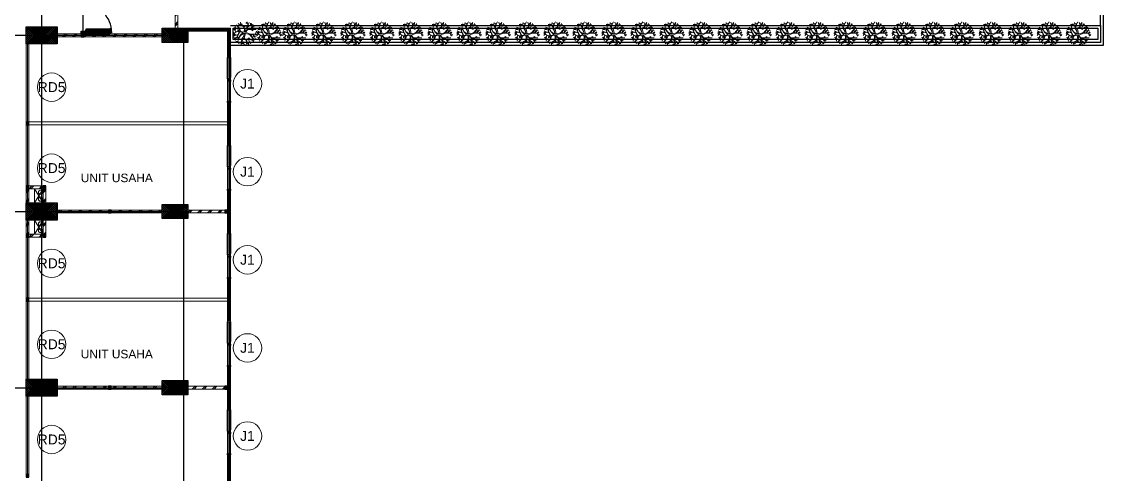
# Model space of a CAD drawing. Header units: millimetres. Extents: x -108 to 357, y -17 to 192.
# Drawn here: x 159.22 to 197.32, y 25.45 to 41.38 of the extents above; entities that cross this region are included whole.
import ezdxf
from ezdxf.enums import TextEntityAlignment as Align

# ---------------------------------------------------------------- set-up
doc = ezdxf.new("R2010")
doc.units = ezdxf.units.MM
for name, color, linetype, lineweight in [('ars', 11, 'Continuous', 0), ('ARSIR', 31, 'Continuous', 5), ('KOL', 1, 'Continuous', 30), ('KOLOM', 4, 'Continuous', 9), ('lan', 7, 'Continuous', 15), ('NOT', 7, 'Continuous', 20), ('POHON', 62, 'Continuous', 5), ('tem', 5, 'Continuous', 20)]:
    doc.layers.add(name, color=color, linetype=linetype, lineweight=lineweight)
doc.layers.add('as', color=1, linetype='Continuous', plot=False)
for name, color, linetype in [('HID', 1, 'Continuous'), ('Kusen', 30, 'Continuous'), ('STL', 6, 'Continuous')]:
    doc.layers.add(name, color=color, linetype=linetype)
doc.styles.add('ATTR', font='romans.shx', dxfattribs={"width": 0.8, "height": 0.56})
doc.styles.add('S', font='simplex', dxfattribs={"width": 0.75})
doc.styles.get("Standard").update_dxf_attribs({"font": 'arial.ttf'})
pattern_1 = [(45, (0.09994, 0.1431), (-0.1767767, 0.1767767), []), (45, (0.16244, 0.1431), (-0.1767767, 0.1767767), [])]
pattern_2 = [(225, (1.1, 1e-06), (-0.014142, 0.014142), []), (135, (1.1, 1e-06), (0.014142, 0.014142), [])]
pattern_3 = [(315, (-2e-13, 1e-06), (0.014142, 0.014142), []), (45, (-2e-13, 1e-06), (-0.014142, 0.014142), [])]

# ---------------------------------------------------------------- blocks, each defined once
blk = doc.blocks.new('NAV')
blk.add_circle((0, -0.4), 0.4)
at = {"style": 'S', "width": 0.75, "flags": 4}
blk.add_attdef('AV', text='', height=0.3, dxfattribs=at).set_placement((0, -0.4), align=Align.MIDDLE)
blk = doc.blocks.new('K 10.10')
at = {"layer": 'ars'}
h = blk.add_hatch(dxfattribs=at)
h.set_pattern_fill('_USER', color=256, scale=0.05, angle=45, double=1, pattern_type=0)
h.set_pattern_definition([(45, (0, 0), (-0.035355339, 0.035355339), []), (135, (0, 0), (-0.035355339, -0.035355339), [])])
h.paths.add_polyline_path([(1560.538, 1380.407), (1560.638, 1380.407), (1560.638, 1380.507), (1560.538, 1380.507)])
at = {"layer": 'KOL'}
blk.add_lwpolyline([(1560.538, 1380.407), (1560.638, 1380.407), (1560.638, 1380.507), (1560.538, 1380.507)], close=True, dxfattribs=at)
blk = doc.blocks.new('k1')
at = {"layer": 'ars'}
h = blk.add_hatch(dxfattribs=at)
h.set_pattern_fill('_USER', color=256, scale=0.05, angle=45, double=1, pattern_type=0)
h.set_pattern_definition([(45, (0, -5), (-0.03535534, 0.03535534), []), (135, (0, -5), (-0.03535534, -0.03535534), [])])
h.paths.add_polyline_path([(-0.3, -0.55), (0.3, -0.55), (0.3, 0.55), (-0.3, 0.55)])
at = {"layer": 'KOL'}
blk.add_lwpolyline([(-0.3, -0.55), (0.3, -0.55), (0.3, 0.55), (-0.3, 0.55)], close=True, dxfattribs=at)
blk = doc.blocks.new('T. J1')
at = {"layer": 'Kusen'}
for p, q in [((-0.019, 0), (-0.769, 0)), ((-0.719, 0.1), (-0.069, 0.1)), ((-0.069, 0.06), (-0.719, 0.06)), ((0.021, 0), (0.771, 0)), ((0.721, 0.1), (0.071, 0.1)), ((0.071, 0.06), (0.721, 0.06))]:
    blk.add_line(p, q, dxfattribs=at)
for points in [[(-0.809, 0), (-0.769, 0), (-0.769, 0.1), (-0.809, 0.1)], [(-0.019, 0), (0.021, 0), (0.021, 0.1), (-0.019, 0.1)], [(0.811, 0), (0.771, 0), (0.771, 0.1), (0.811, 0.1)]]:
    blk.add_lwpolyline(points, close=True, dxfattribs=at)
for points in [[(-0.719, 0.077), (-0.719, 0.06), (-0.769, 0.06), (-0.769, 0.1), (-0.719, 0.1), (-0.719, 0.082), (-0.729, 0.082), (-0.729, 0.077), (-0.719, 0.077)], [(-0.069, 0.077), (-0.069, 0.06), (-0.019, 0.06), (-0.019, 0.1), (-0.069, 0.1), (-0.069, 0.082), (-0.059, 0.082), (-0.059, 0.077), (-0.069, 0.077)], [(0.071, 0.077), (0.071, 0.06), (0.021, 0.06), (0.021, 0.1), (0.071, 0.1), (0.071, 0.082), (0.061, 0.082), (0.061, 0.077), (0.071, 0.077)], [(0.721, 0.077), (0.721, 0.06), (0.771, 0.06), (0.771, 0.1), (0.721, 0.1), (0.721, 0.082), (0.731, 0.082), (0.731, 0.077), (0.721, 0.077)]]:
    blk.add_lwpolyline(points, dxfattribs=at)
at = {"layer": 'Kusen', "color": 141}
for points in [[(-0.729, 0.077), (-0.059, 0.077), (-0.059, 0.082), (-0.729, 0.082)], [(0.731, 0.077), (0.061, 0.077), (0.061, 0.082), (0.731, 0.082)]]:
    blk.add_lwpolyline(points, close=True, dxfattribs=at)
blk = doc.blocks.new('bola-3')
at = {"layer": 'POHON'}
for p, q in [((-0.8, 1.61), (-0.7, 2.14)), ((-0.05, 2.25), (-0.32, 1.8)), ((0.18, 2.23), (0.33, 1.73)), ((0.39, 1.79), (0.73, 2.12)), ((-1.65, -0.31), (-2.28, 0.2)), ((-1.84, 0.34), (-2.27, 0.32)), ((-2.05, 0), (-2.27, -0.31)), ((-2.2, 0.55), (-1.82, 0.37)), ((-1.83, 0.82), (-2.16, 0.74)), ((-1.47, 0.67), (-2.06, 0.94)), ((-1.25, 1.01), (-1.87, 1.29)), ((-1.87, 1.27), (-1.62, 0.76)), ((-1.28, 0.22), (-1.84, 0.34)), ((-1.82, 0.37), (-1.35, 0.29)), ((-1.31, 1.47), (-1.72, 1.49)), ((-0.94, -0.31), (-1.47, 0.67)), ((-1.36, 0.34), (-1.47, 0.57)), ((-1.21, 1.01), (-1.38, 1.8)), ((-1.35, 0.29), (-1.36, 0.34)), ((-1.06, -0.37), (-1.28, 0.22)), ((-0.92, 0.36), (-1.25, 1.01)), ((-0.87, 0.39), (-1.21, 1.01)), ((-1.2, 1.91), (-0.65, 1.5)), ((-0.41, -0.1), (-0.92, 0.36)), ((-0.17, -0.05), (-0.87, 0.39)), ((-0.65, 1.5), (-0.57, 1.01)), ((-0.57, 1.01), (-0.24, 0.53)), ((-0.32, 1.8), (-0.47, 1.24)), ((-0.47, 1.24), (-0.44, 1.1)), ((-0.44, 1.1), (-0.28, 0.89)), ((-0.28, 0.89), (-0.25, 1.1)), ((-0.25, 1.1), (0.3, 1.34)), ((-0.24, 0.53), (-0.17, -0.03)), ((-0.15, 0.92), (0.18, 1.12)), ((0.08, 0.02), (-0.15, 0.92)), ((0.08, -0.21), (1.04, 0.13)), ((0.09, 0), (0.88, 0.2)), ((0.18, 1.12), (0.75, 1.04)), ((0.37, 1.33), (0.26, 1.2)), ((0.27, 1.2), (0.69, 1.12)), ((0.31, 1.34), (0.33, 1.77)), ((0.36, 1.79), (0.37, 1.33)), ((0.69, 1.12), (1.06, 1.93)), ((0.75, 1.04), (1.69, 1.43)), ((0.88, 0.2), (1.81, 1.27)), ((1.04, 0.13), (1.92, 0.07)), ((1.81, 1.26), (1.06, 0.22)), ((1.06, 0.22), (1.46, 0.18)), ((1.46, 0.18), (1.87, 0.64)), ((1.55, 1.59), (1.47, 0.89)), ((1.87, 0.64), (1.55, 0.18)), ((1.55, 0.16), (1.91, 0.13)), ((1.88, 0.64), (1.94, 1.04)), ((1.88, 0.64), (2.13, 0.55)), ((1.91, 0.13), (2.16, 0.41)), ((1.92, 0.07), (2.14, -0.42)), ((-2, -0.77), (-2.19, -0.67)), ((-1.95, -0.67), (-2.05, -0.98)), ((-1.65, -0.31), (-1.95, -0.67)), ((-1.84, -0.56), (-1.71, -0.86)), ((-1.71, -0.86), (-1.83, -1.35)), ((-0.98, -0.47), (-1.65, -0.31)), ((-1.64, -0.31), (-1.06, -0.37)), ((-1.62, -1.62), (-1.1, -0.91)), ((-1.01, -0.97), (-1.62, -1.6)), ((-1.18, -1.72), (-1.25, -1.88)), ((-0.28, -1.21), (-1.18, -1.71)), ((-0.21, -1.3), (-1.18, -1.72)), ((-1.09, -0.91), (-0.98, -0.47)), ((-0.81, -0.45), (-1.01, -0.97)), ((-0.83, -0.31), (-0.94, -0.31)), ((-0.9, -1.62), (-0.85, -2.08)), ((-0.41, -0.12), (-0.83, -0.31)), ((-0.52, -0.28), (-0.81, -0.45)), ((-0.19, -0.24), (-0.52, -0.28)), ((-0.11, -0.75), (-0.28, -1.21)), ((0.03, -0.81), (-0.21, -1.3)), ((-0.19, -0.24), (-0.11, -0.75)), ((-0.02, -0.26), (0.41, -0.75)), ((-0.02, -0.28), (0.03, -0.81)), ((0.08, -0.23), (0.51, -0.74)), ((0.41, -0.75), (0.37, -1.25)), ((0.37, -1.25), (0.56, -1.67)), ((0.56, -1.67), (0.42, -2.18)), ((0.44, -1.25), (0.78, -2.06)), ((0.45, -1.27), (1.03, -1.57)), ((0.52, -0.84), (0.47, -1.18)), ((0.47, -1.18), (1.03, -1.53)), ((0.51, -0.74), (2.08, -0.74)), ((0.52, -0.84), (1.06, -0.82)), ((1.03, -1.53), (1.54, -1.65)), ((1.03, -1.57), (1.06, -1.94)), ((1.06, -0.82), (1.29, -1.28)), ((1.19, -1.09), (1.73, -1.25))]:
    blk.add_line(p, q, dxfattribs=at)
for points in [[(-1.9, 0.32), (-2.05, 0.25), (-2, 0.11), (-1.87, 0.2)], [(-1.73, 1.01), (-1.89, 1.06), (-1.98, 0.96), (-1.84, 0.9)], [(-1.44, 0.68), (-1.44, 0.83), (-1.27, 0.83), (-1.3, 0.7)], [(-1.23, 1.8), (-1.27, 1.66), (-1.14, 1.57), (-1.1, 1.71)], [(-0.43, 1.97), (-0.64, 1.91), (-0.5, 1.81), (-0.31, 1.84)], [(0, 0.02), (-0.07, 0), (-0.08, -0.05), (-0.03, -0.03)], [(0.49, 1.88), (0.64, 1.95), (0.74, 1.86), (0.61, 1.79)], [(0.69, 1.05), (0.62, 0.94), (0.79, 0.81), (0.85, 0.96)], [(1.16, 1.78), (1, 1.73), (1, 1.6), (1.16, 1.62)], [(1.67, 0.41), (1.59, 0.48), (1.62, 0.61), (1.71, 0.59)], [(2.03, 0.16), (2.08, 0.25), (2.25, 0.25), (2.17, 0.15)], [(-1.87, -0.88), (-1.98, -0.98), (-1.94, -1.11), (-1.83, -1.04)], [(-1.24, -0.45), (-1.37, -0.54), (-1.36, -0.72), (-1.22, -0.61)], [(-0.67, -1.53), (-0.75, -1.64), (-0.65, -1.79), (-0.53, -1.66)], [(-0.17, -1.26), (-0.17, -1.37), (-0.1, -1.42), (0.04, -1.42), (0.01, -1.28), (-0.07, -1.26)], [(0.48, -1.92), (0.35, -1.84), (0.16, -1.95), (0.33, -2.03)], [(1.07, -1.75), (1.17, -1.68), (1.29, -1.79), (1.19, -1.86)], [(1.32, -0.71), (1.32, -0.58), (1.48, -0.49), (1.48, -0.64)], [(1.43, -1.18), (1.38, -1.29), (1.48, -1.4), (1.53, -1.29)], [(2.1, -0.23), (2.24, -0.14), (2.35, -0.23), (2.22, -0.31)]]:
    blk.add_lwpolyline(points, close=True, dxfattribs=at)
at = {"layer": 'POHON', "style": 'ATTR', "width": 0.8, "flags": 9}
blk.add_attdef('ESTCODE', (-0.07, 0), '', height=0.00000926, dxfattribs=at)
blk = doc.blocks.new('k3')
at = {"layer": 'ars'}
h = blk.add_hatch(dxfattribs=at)
h.set_pattern_fill('_USER', color=256, scale=0.05, angle=45, double=1, pattern_type=0)
h.set_pattern_definition([(45, (0, -5.05), (-0.03535534, 0.03535534), []), (135, (0, -5.05), (-0.03535534, -0.03535534), [])])
h.paths.add_polyline_path([(-0.25, -0.45), (0.25, -0.45), (0.25, 0.45), (-0.25, 0.45)])
at = {"layer": 'KOL'}
blk.add_lwpolyline([(-0.25, -0.45), (0.25, -0.45), (0.25, 0.45), (-0.25, 0.45)], close=True, dxfattribs=at)
blk = doc.blocks.new('D-P90')
at = {"layer": 'ars'}
h = blk.add_hatch(dxfattribs=at)
h.set_pattern_fill('ANSI37', color=256, scale=0.005, angle=-90, style=0)
h.set_pattern_definition([(45, (-1350.94906, -1248.591899), (0.01122532015, -0.01122532015), []), (315, (-1350.94906, -1248.591899), (-0.01122532015, -0.01122532015), [])])
h.paths.add_polyline_path([(0.009, -0.183, -0.414214), (0.01, -0.184), (0.01, -1.116, -0.414214), (0.009, -1.117), (-0.034, -1.117, 0.414214), (-0.037, -1.12), (-0.037, -1.142, -1), (-0.038, -1.142), (-0.038, -0.158, -1), (-0.037, -0.158), (-0.037, -0.181, 0.414214), (-0.034, -0.183)])
at = {"layer": 'as'}
for p, q in [((-0.04, -0.158), (-0.046, -0.158)), ((-0.042, -0.161), (-0.042, -0.155))]:
    blk.add_line(p, q, dxfattribs=at)
at = {"layer": 'HID'}
for p, q in [((-0.044, -0.125), (-0.092, -0.077)), ((-0.042, -0.123), (-0.091, -0.075)), ((-0.066, -0.147), (-0.023, -0.104)), ((-0.063, -0.147), (-0.023, -0.107)), ((0.966, -0.147), (0.923, -0.104)), ((0.963, -0.147), (0.923, -0.107)), ((0.942, -0.123), (0.991, -0.075)), ((0.944, -0.125), (0.992, -0.077))]:
    blk.add_line(p, q, dxfattribs=at)
for points in [[(-0.044, -0.125), (-0.044, -0.125), (-0.042, -0.123), (-0.042, -0.123)], [(0.944, -0.125), (0.944, -0.125), (0.942, -0.123), (0.942, -0.123)]]:
    blk.add_lwpolyline(points, dxfattribs=at)
at = {"layer": 'KOL'}
blk.add_line((0.97, -0.13), (0.97, -0.15), dxfattribs=at)
at = {"layer": 'Kusen', "ltscale": 2}
for p, q in [((-0.099, -0.221), (-0.099, -1.06)), ((-0.079, -0.241), (-0.079, -1.06)), ((-0.074, -0.211), (-0.04, -0.211)), ((-0.074, -0.221), (-0.074, -0.211)), ((-0.074, -0.251), (-0.074, -0.241)), ((-0.074, -0.251), (-0.04, -0.251)), ((-0.061, -0.251), (-0.061, -0.211)), ((-0.04, -0.251), (-0.04, -0.211)), ((0.046, -0.211), (0.012, -0.211)), ((0.012, -0.251), (0.012, -0.211)), ((0.046, -0.251), (0.012, -0.251)), ((0.033, -0.251), (0.033, -0.211)), ((0.046, -0.221), (0.046, -0.211)), ((0.046, -0.251), (0.046, -0.241)), ((0.053, -0.241), (0.053, -1.06)), ((0.073, -0.221), (0.073, -1.06)), ((-0.074, -1.05), (-0.04, -1.05)), ((-0.074, -1.05), (-0.074, -1.06)), ((-0.074, -1.08), (-0.074, -1.09)), ((-0.074, -1.09), (-0.04, -1.09)), ((-0.061, -1.05), (-0.061, -1.09)), ((-0.04, -1.05), (-0.04, -1.09)), ((0.046, -1.05), (0.012, -1.05)), ((0.012, -1.05), (0.012, -1.09)), ((0.046, -1.09), (0.012, -1.09)), ((0.033, -1.05), (0.033, -1.09)), ((0.046, -1.05), (0.046, -1.06)), ((0.046, -1.08), (0.046, -1.09))]:
    blk.add_line(p, q, dxfattribs=at)
at = {"layer": 'Kusen'}
for p, q in [((-0.042, -0.155), (-0.038, -0.156)), ((-0.042, -0.157), (-0.038, -0.158))]:
    blk.add_line(p, q, dxfattribs=at)
at = {"layer": 'Kusen', "ltscale": 2}
for points in [[(-0.099, -0.241), (-0.061, -0.241), (-0.061, -0.221), (-0.099, -0.221), (-0.099, -0.241)], [(0.073, -0.241), (0.033, -0.241), (0.033, -0.221), (0.073, -0.221), (0.073, -0.241)], [(-0.101, -1.06), (-0.061, -1.06), (-0.061, -1.08), (-0.101, -1.08), (-0.101, -1.06)], [(0.073, -1.06), (0.033, -1.06), (0.033, -1.08), (0.073, -1.08), (0.073, -1.06)]]:
    blk.add_lwpolyline(points, dxfattribs=at)
at = {"layer": 'Kusen'}
blk.add_circle((-0.042, -0.158), 0.001, dxfattribs=at)
for radius, start, end in [(0.0025, 75.7804, 11.3851), (0.961, 270, 0.4597)]:
    blk.add_arc((-0.042, -0.158), radius, start, end, dxfattribs=at)
at = {"layer": 'STL'}
for p, q in [((-0.038, -0.158), (-0.038, -1.142)), ((-0.037, -0.181), (-0.037, -0.158)), ((-0.034, -0.183), (0.009, -0.183)), ((0.01, -0.184), (0.01, -1.116)), ((-0.037, -1.12), (-0.037, -1.142)), ((-0.034, -1.117), (0.009, -1.117))]:
    blk.add_line(p, q, dxfattribs=at)
for points in [[(0, -0.1), (0, -0.103), (-0.019, -0.103, 0.414214), (-0.02, -0.105), (-0.02, -0.148, -0.414214), (-0.022, -0.15), (-0.068, -0.15, -0.414214), (-0.07, -0.148), (-0.07, -0.13), (-0.067, -0.13), (-0.067, -0.146, 0.414214), (-0.065, -0.147), (-0.024, -0.147, 0.414214), (-0.023, -0.146), (-0.023, -0.102, -0.414214), (-0.021, -0.1)], [(0.9, -0.1), (0.9, -0.103), (0.919, -0.103, -0.414214), (0.92, -0.105), (0.92, -0.148, 0.414214), (0.922, -0.15), (0.968, -0.15, 0.414214), (0.97, -0.148), (0.97, -0.13), (0.967, -0.13), (0.967, -0.146, -0.414214), (0.966, -0.147), (0.925, -0.147, -0.414214), (0.923, -0.146), (0.923, -0.102, 0.414214), (0.921, -0.1)]]:
    blk.add_lwpolyline(points, format="xyb", close=True, dxfattribs=at)
blk.add_lwpolyline([(0.009, -0.182), (-0.034, -0.182, -0.414214), (-0.035, -0.181), (-0.035, -0.158, 1), (-0.04, -0.158), (-0.04, -1.142, 1), (-0.035, -1.142), (-0.035, -1.12, -0.414214), (-0.034, -1.119), (0.009, -1.119, 0.414214), (0.012, -1.116), (0.012, -0.184)], format="xyb", dxfattribs=at)
for centre, radius, start, end in [((-0.038, -0.158), 0.00075, 0, 180), ((-0.034, -0.181), 0.0025, 180, 270), ((0.009, -0.184), 0.0025, 360, 90), ((0.009, -0.184), 0.001, 360, 90), ((-0.038, -1.142), 0.00075, 180, 0), ((-0.034, -1.12), 0.0025, 90, 180), ((0.009, -1.116), 0.001, 270, 0)]:
    blk.add_arc(centre, radius, start, end, dxfattribs=at)
blk = doc.blocks.new('PINTU DARURAT')
at = {"layer": 'ARSIR'}
h = blk.add_hatch(dxfattribs=at)
h.set_pattern_fill('_USER', color=256, scale=0.02, angle=315, style=0, double=1, pattern_type=0)
h.set_pattern_definition(pattern_3)
edge = h.paths.add_edge_path()
edge.add_line((0, 0), (0.1, 0))
edge.add_line((0.1, 0), (0.1, 0.05))
edge.add_line((0.1, 0.05), (0.077, 0.05))
edge.add_line((0.077, 0.05), (0.077, 0.096))
edge.add_arc((0.076, 0.096), 0.0015, 360, 450)
edge.add_line((0.075, 0.097), (0.035, 0.097))
edge.add_arc((0.035, 0.096), 0.0015, 90, 180)
edge.add_line((0.033, 0.096), (0.033, 0.08))
edge.add_line((0.033, 0.08), (0.03, 0.08))
edge.add_line((0.03, 0.08), (0.03, 0.1))
edge.add_line((0.03, 0.1), (0, 0.1))
edge.add_line((0, 0.1), (0, 0))
h = blk.add_hatch(dxfattribs=at)
h.set_pattern_fill('_USER', color=256, scale=0.02, angle=315, style=0, double=1, pattern_type=0)
h.set_pattern_definition(pattern_3)
edge = h.paths.add_edge_path()
edge.add_line((0, 0), (0.1, 0))
edge.add_line((0.1, 0), (0.1, 0.05))
edge.add_line((0.1, 0.05), (0.077, 0.05))
edge.add_line((0.077, 0.05), (0.077, 0.096))
edge.add_arc((0.076, 0.096), 0.0015, 360, 450)
edge.add_line((0.075, 0.097), (0.035, 0.097))
edge.add_arc((0.035, 0.096), 0.0015, 90, 180)
edge.add_line((0.033, 0.096), (0.033, 0.08))
edge.add_line((0.033, 0.08), (0.03, 0.08))
edge.add_line((0.03, 0.08), (0.03, 0.1))
edge.add_line((0.03, 0.1), (0, 0.1))
edge.add_line((0, 0.1), (0, 0))
h = blk.add_hatch(dxfattribs=at)
h.set_pattern_fill('_USER', color=256, scale=0.02, angle=315, style=0, double=1, pattern_type=0)
h.set_pattern_definition(pattern_2)
edge = h.paths.add_edge_path()
edge.add_line((1.1, 0), (1, 0))
edge.add_line((1, 0), (1, 0.05))
edge.add_line((1, 0.05), (1.023, 0.05))
edge.add_line((1.023, 0.05), (1.023, 0.096))
edge.add_arc((1.024, 0.096), 0.0015, -630, -540, ccw=False)
edge.add_line((1.024, 0.097), (1.065, 0.097))
edge.add_arc((1.065, 0.096), 0.0015, -360, -270, ccw=False)
edge.add_line((1.067, 0.096), (1.067, 0.08))
edge.add_line((1.067, 0.08), (1.07, 0.08))
edge.add_line((1.07, 0.08), (1.07, 0.1))
edge.add_line((1.07, 0.1), (1.1, 0.1))
edge.add_line((1.1, 0.1), (1.1, 0))
h = blk.add_hatch(dxfattribs=at)
h.set_pattern_fill('_USER', color=256, scale=0.02, angle=315, style=0, double=1, pattern_type=0)
h.set_pattern_definition(pattern_2)
edge = h.paths.add_edge_path()
edge.add_line((1.1, 0), (1, 0))
edge.add_line((1, 0), (1, 0.05))
edge.add_line((1, 0.05), (1.023, 0.05))
edge.add_line((1.023, 0.05), (1.023, 0.096))
edge.add_arc((1.024, 0.096), 0.0015, -630, -540, ccw=False)
edge.add_line((1.024, 0.097), (1.065, 0.097))
edge.add_arc((1.065, 0.096), 0.0015, -360, -270, ccw=False)
edge.add_line((1.067, 0.096), (1.067, 0.08))
edge.add_line((1.067, 0.08), (1.07, 0.08))
edge.add_line((1.07, 0.08), (1.07, 0.1))
edge.add_line((1.07, 0.1), (1.1, 0.1))
edge.add_line((1.1, 0.1), (1.1, 0))
at = {"layer": 'KOL'}
blk.add_line((1.1, 0.1), (1.1, 0), dxfattribs=at)
blk.add_line((1.1, 0.1), (1.1, 0), dxfattribs=at)
blk.add_line((1.1, 0.1), (1.1, 0), dxfattribs=at)
blk.add_line((1.1, 0.1), (1.1, 0), dxfattribs=at)
for points in [[(0, 0), (0.1, 0), (0.1, 0.05), (0.077, 0.05), (0.077, 0.096, 0.414214), (0.075, 0.097), (0.035, 0.097, 0.414214), (0.033, 0.096), (0.033, 0.08), (0.03, 0.08), (0.03, 0.1), (0, 0.1)], [(0, 0), (0.1, 0), (0.1, 0.05), (0.077, 0.05), (0.077, 0.096, 0.414214), (0.075, 0.097), (0.035, 0.097, 0.414214), (0.033, 0.096), (0.033, 0.08), (0.03, 0.08), (0.03, 0.1), (0, 0.1)], [(1.1, 0), (1, 0), (1, 0.05), (1.023, 0.05), (1.023, 0.096, -0.414214), (1.024, 0.097), (1.065, 0.097, -0.414214), (1.067, 0.096), (1.067, 0.08), (1.07, 0.08), (1.07, 0.1), (1.1, 0.1)], [(1.1, 0), (1, 0), (1, 0.05), (1.023, 0.05), (1.023, 0.096, -0.414214), (1.024, 0.097), (1.065, 0.097, -0.414214), (1.067, 0.096), (1.067, 0.08), (1.07, 0.08), (1.07, 0.1), (1.1, 0.1)]]:
    blk.add_lwpolyline(points, format="xyb", close=True, dxfattribs=at)
at = {"layer": 'Kusen', "xscale": -1, "rotation": 180}
blk.add_blockref('D-P90', (0.1, -0.05), dxfattribs=at)
blk = doc.blocks.new('A-2')
at = {"layer": 'ars'}
h = blk.add_hatch(dxfattribs=at)
h.set_pattern_fill('TEMBOK', color=256, scale=0.25)
h.set_pattern_definition(pattern_1)
h.paths.add_polyline_path([(6.617, 43.868), (6.717, 43.868), (6.717, 41.778), (6.617, 41.778)])
h = blk.add_hatch(dxfattribs=at)
h.set_pattern_fill('TEMBOK', color=256, scale=0.25)
h.set_pattern_definition(pattern_1)
h.paths.add_polyline_path([(3.312, 41.468), (3.312, 41.568), (2.467, 41.568), (2.467, 41.468)])
h = blk.add_hatch(dxfattribs=at)
h.set_pattern_fill('TEMBOK', color=256, scale=0.25)
h.set_pattern_definition(pattern_1)
h.paths.add_polyline_path([(6.167, 41.468), (6.167, 41.568), (3.412, 41.568), (3.412, 41.468)])
h = blk.add_hatch(dxfattribs=at)
h.set_pattern_fill('ANSI31', color=256, scale=0.25, style=0)
h.set_pattern_definition([(315, (7.367514, 41.76774), (-0.022097087, -0.022097087), [])])
h.paths.add_polyline_path([(8.467, 17.758), (8.567, 17.758), (8.567, 16.468), (7.067, 16.468), (7.067, 16.568), (8.467, 16.568)])
h.paths.add_polyline_path([(8.467, 20.558), (8.567, 20.558), (8.567, 19.378), (8.467, 19.378)])
h.paths.add_polyline_path([(8.467, 23.658), (8.567, 23.658), (8.567, 22.178), (8.467, 22.178)])
h.paths.add_polyline_path([(8.467, 26.758), (8.567, 26.758), (8.567, 25.278), (8.467, 25.278)])
h.paths.add_polyline_path([(8.467, 29.858), (8.567, 29.858), (8.567, 28.378), (8.467, 28.378)])
h.paths.add_polyline_path([(8.467, 32.958), (8.567, 32.958), (8.567, 31.478), (8.467, 31.478)])
h.paths.add_polyline_path([(8.467, 36.058), (8.567, 36.058), (8.567, 34.578), (8.467, 34.578)])
h.paths.add_polyline_path([(8.567, 40.778), (8.467, 40.778), (8.467, 41.668), (7.067, 41.668), (7.067, 41.768), (8.567, 41.768)])
h.paths.add_polyline_path([(8.467, 39.158), (8.567, 39.158), (8.567, 37.678), (8.467, 37.678)])
h = blk.add_hatch(dxfattribs=at)
h.set_pattern_fill('TEMBOK', color=256, scale=0.25)
h.set_pattern_definition([(45, (-5.82785, 25.04274), (-0.1767767, 0.1767767), []), (45, (-5.76535, 25.04274), (-0.1767767, 0.1767767), [])])
h.paths.add_polyline_path([(1.467, 36.218), (1.967, 36.218), (1.967, 36.118), (1.467, 36.118)])
h = blk.add_hatch(dxfattribs=at)
h.set_pattern_fill('TEMBOK', color=256, scale=0.25)
h.set_pattern_definition([(45, (-5.883, -15.64726), (-0.1767767, 0.1767767), []), (45, (-5.8205, -15.64726), (-0.1767767, 0.1767767), [])])
h.paths.add_polyline_path([(1.367, 36.118), (1.467, 36.118), (1.467, 35.618), (1.367, 35.618)])
h = blk.add_hatch(dxfattribs=at)
h.set_pattern_fill('TEMBOK', color=256, scale=0.25)
h.set_pattern_definition([(45, (-5.283, -15.64726), (-0.1767767, 0.1767767), []), (45, (-5.2205, -15.64726), (-0.1767767, 0.1767767), [])])
h.paths.add_polyline_path([(1.967, 36.118), (2.067, 36.118), (2.067, 35.618), (1.967, 35.618)])
h = blk.add_hatch(dxfattribs=at)
h.set_pattern_fill('TEMBOK', color=256, scale=0.25)
h.set_pattern_definition([(45, (-7.383, -15.39726), (-0.1767767, 0.1767767), []), (45, (-7.3205, -15.39726), (-0.1767767, 0.1767767), [])])
h.paths.add_polyline_path([(2.067, 34.518), (1.967, 34.518), (1.967, 35.268), (2.067, 35.268)])
h = blk.add_hatch(dxfattribs=at)
h.set_pattern_fill('TEMBOK', color=256, scale=0.25)
h.set_pattern_definition(pattern_1)
h.paths.add_polyline_path([(2.467, 35.368), (2.467, 35.268), (4.267, 35.268), (4.267, 35.368)])
h = blk.add_hatch(dxfattribs=at)
h.set_pattern_fill('TEMBOK', color=256, scale=0.25)
h.set_pattern_definition(pattern_1)
h.paths.add_polyline_path([(4.367, 35.368), (4.367, 35.268), (6.167, 35.268), (6.167, 35.368)])
h = blk.add_hatch(dxfattribs=at)
h.set_pattern_fill('TEMBOK', color=256, scale=0.25)
h.set_pattern_definition(pattern_1)
h.paths.add_polyline_path([(7.067, 35.268), (7.067, 35.368), (8.367, 35.368), (8.367, 35.268)])
h = blk.add_hatch(dxfattribs=at)
h.set_pattern_fill('TEMBOK', color=256, scale=0.25)
h.set_pattern_definition([(45, (-7.983, -15.39726), (-0.1767767, 0.1767767), []), (45, (-7.9205, -15.39726), (-0.1767767, 0.1767767), [])])
h.paths.add_polyline_path([(1.467, 34.518), (1.367, 34.518), (1.367, 35.018), (1.467, 35.018)])
h = blk.add_hatch(dxfattribs=at)
h.set_pattern_fill('TEMBOK', color=256, scale=0.25)
h.set_pattern_definition([(45, (-5.82785, 23.34274), (-0.1767767, 0.1767767), []), (45, (-5.76535, 23.34274), (-0.1767767, 0.1767767), [])])
h.paths.add_polyline_path([(1.467, 34.518), (1.967, 34.518), (1.967, 34.418), (1.467, 34.418)])
h = blk.add_hatch(dxfattribs=at)
h.set_pattern_fill('TEMBOK', color=256, scale=0.25)
h.set_pattern_definition(pattern_1)
h.paths.add_polyline_path([(2.467, 29.168), (2.467, 29.068), (4.267, 29.068), (4.267, 29.168)])
h = blk.add_hatch(dxfattribs=at)
h.set_pattern_fill('TEMBOK', color=256, scale=0.25)
h.set_pattern_definition(pattern_1)
h.paths.add_polyline_path([(4.367, 29.168), (4.367, 29.068), (6.167, 29.068), (6.167, 29.168)])
h = blk.add_hatch(dxfattribs=at)
h.set_pattern_fill('TEMBOK', color=256, scale=0.25)
h.set_pattern_definition(pattern_1)
h.paths.add_polyline_path([(7.067, 29.068), (7.067, 29.168), (8.367, 29.168), (8.367, 29.068)])
for p, q in [((39.217, 41.868), (39.217, 58.368)), ((39.317, 41.168), (39.317, 58.468)), ((8.568, 41.868), (39.217, 41.868)), ((39.217, 41.868), (39.217, 41.268)), ((8.567, 41.168), (39.317, 41.168)), ((39.217, 41.268), (8.568, 41.268))]:
    blk.add_line(p, q)
blk.add_lwpolyline([(8.668, 41.768), (39.117, 41.768), (39.117, 41.368), (8.668, 41.368)], close=True)
for centre, radius in [((1.875, 35.992), 0.075), ((1.875, 35.755), 0.075), ((1.875, 35.992), 0.071), ((1.875, 35.755), 0.071), ((1.875, 34.88), 0.075), ((1.875, 34.644), 0.075), ((1.875, 34.88), 0.071), ((1.875, 34.644), 0.071)]:
    blk.add_circle(centre, radius, dxfattribs=at)
at = {"layer": 'as'}
for p, q in [((3.362, 49.518), (3.362, 41.518)), ((1.917, 44.018), (1.917, 14.218)), ((-6.183, 41.518), (6.917, 41.518)), ((6.917, 41.518), (6.917, 16.718)), ((-6.183, 35.318), (6.917, 35.318)), ((-6.183, 35.318), (6.917, 35.318)), ((-6.183, 29.118), (6.917, 29.118)), ((-6.183, 29.118), (6.917, 29.118))]:
    blk.add_line(p, q, dxfattribs=at)
at = {"layer": 'lan'}
for p, q in [((1.417, 38.468), (1.417, 41.218)), ((1.417, 38.368), (1.417, 35.568)), ((1.967, 36.118), (1.667, 35.618)), ((1.667, 35.618), (1.667, 36.118)), ((1.667, 36.118), (1.967, 35.618)), ((1.417, 32.268), (1.417, 35.068)), ((1.967, 34.517), (1.667, 35.018)), ((1.667, 35.018), (1.667, 34.518)), ((1.667, 34.518), (1.967, 35.018)), ((1.417, 32.168), (1.417, 29.368)), ((1.417, 26.068), (1.417, 28.868))]:
    blk.add_line(p, q, dxfattribs=at)
for points in [[(1.467, 41.218), (1.367, 41.218), (1.367, 38.468), (1.467, 38.468)], [(1.467, 35.568), (1.367, 35.568), (1.367, 38.368), (1.467, 38.368)], [(8.467, 38.468), (8.467, 38.368), (1.467, 38.368), (1.467, 38.468)], [(1.467, 35.068), (1.367, 35.068), (1.367, 32.268), (1.467, 32.268)], [(1.467, 29.368), (1.367, 29.368), (1.367, 32.168), (1.467, 32.168)], [(8.467, 32.268), (8.467, 32.168), (1.467, 32.168), (1.467, 32.268)], [(1.467, 28.868), (1.367, 28.868), (1.367, 26.068), (1.467, 26.068)]]:
    blk.add_lwpolyline(points, close=True, dxfattribs=at)
at = {"layer": 'tem'}
for points in [[(6.717, 43.868), (6.717, 41.768), (6.617, 41.768), (6.617, 43.868)], [(1.967, 36.218), (1.467, 36.218), (1.467, 36.118), (1.967, 36.118)], [(1.467, 36.118), (1.367, 36.118), (1.367, 35.618), (1.467, 35.618)], [(1.967, 35.618), (2.067, 35.618), (2.067, 36.118), (1.967, 36.118)], [(1.467, 34.518), (1.367, 34.518), (1.367, 35.018), (1.467, 35.018)], [(1.967, 35.018), (2.067, 35.018), (2.067, 34.518), (1.967, 34.518)], [(1.967, 34.418), (1.467, 34.418), (1.467, 34.518), (1.967, 34.518)]]:
    blk.add_lwpolyline(points, close=True, dxfattribs=at)
at = {"layer": 'tem', "ltscale": 2}
for points in [[(3.312, 41.568), (3.312, 41.468), (2.467, 41.468), (2.467, 41.568)], [(6.167, 41.568), (6.167, 41.468), (3.412, 41.468), (3.412, 41.568)], [(2.467, 35.368), (2.467, 35.268), (4.267, 35.268), (4.267, 35.368)], [(4.367, 35.368), (4.367, 35.268), (6.167, 35.268), (6.167, 35.368)], [(8.367, 35.368), (8.367, 35.268), (7.067, 35.268), (7.067, 35.368)], [(2.467, 29.168), (2.467, 29.068), (4.267, 29.068), (4.267, 29.168)], [(4.367, 29.168), (4.367, 29.068), (6.167, 29.068), (6.167, 29.168)], [(8.367, 29.168), (8.367, 29.068), (7.067, 29.068), (7.067, 29.168)]]:
    blk.add_lwpolyline(points, close=True, dxfattribs=at)
blk.add_lwpolyline([(7.067, 16.468), (8.567, 16.468), (8.567, 41.768), (7.067, 41.768), (7.067, 41.668), (8.467, 41.668), (8.467, 16.568), (7.067, 16.568), (7.067, 16.468)], dxfattribs=at)
at = {"color": 2, "xscale": -1, "rotation": 270}
blk.add_blockref('PINTU DARURAT', (3.312, 41.568), dxfattribs=at)
at = {"layer": 'KOL', "xscale": -1}
for name, p, rotation in [('k1', (1.917, 41.518), 90), ('k3', (6.617, 41.518), 270), ('k1', (1.917, 35.318), 90), ('k3', (6.617, 35.318), 270), ('k1', (1.917, 29.118), 90), ('k3', (6.617, 29.118), 270)]:
    blk.add_blockref(name, p, dxfattribs=dict(at, rotation=rotation))
at = {"layer": 'KOLOM', "extrusion": (0, 0, -1), "xscale": -1, "zscale": -1}
for p, rotation in [((1377.095, 1602.106), 90), ((1377.095, 1602.106), 90), ((-1381.874, -1522.171), 270), ((1379.04, 1596.756), 90), ((1378.44, 1596.756), 90), ((1376.14, 1595.906), 90), ((1372.04, 1595.906), 90), ((1379.04, 1595.056), 90), ((1378.44, 1595.056), 90), ((-1381.874, -1528.371), 270), ((1376.14, 1589.706), 90), ((1372.04, 1589.706), 90), ((-1381.874, -1534.571), 270)]:
    blk.add_blockref('K 10.10', p, dxfattribs=dict(at, rotation=rotation))
at = {"layer": 'Kusen', "rotation": 270}
for p in [(8.467, 39.969), (8.467, 36.869), (8.467, 33.769), (8.467, 30.669), (8.467, 27.569)]:
    blk.add_blockref('T. J1', p, dxfattribs=at)
at = {"layer": 'POHON', "linetype": 'ByBlock', "lineweight": -3, "xscale": -0.1875, "yscale": 0.1875, "zscale": 0.1875, "rotation": 180}
blk.add_blockref('bola-3', (9.079, 41.585), dxfattribs=at)
at = {"layer": 'POHON', "linetype": 'ByBlock', "lineweight": -3, "xscale": 0.1875, "yscale": 0.1875, "zscale": 0.1875}
for p in [(9.933, 41.568), (10.832, 41.568), (11.854, 41.568), (12.876, 41.568), (13.898, 41.568), (14.921, 41.568), (15.943, 41.568), (16.965, 41.568), (17.987, 41.568), (19.009, 41.568), (20.032, 41.568), (21.054, 41.568), (22.076, 41.568), (23.098, 41.568), (24.121, 41.568), (25.143, 41.568), (26.165, 41.568), (27.187, 41.568), (28.209, 41.568), (29.232, 41.568), (30.254, 41.568), (31.276, 41.568), (32.298, 41.568), (33.321, 41.568), (34.343, 41.568), (35.365, 41.568), (36.387, 41.568), (37.41, 41.568), (38.432, 41.568)]:
    blk.add_blockref('bola-3', p, dxfattribs=at)

msp = doc.modelspace()

# ---------------------------------------------------------------- block references
msp.add_blockref('A-2', (158.00671, -0.62199))
at = {"layer": 'NOT'}
ref = msp.add_blockref('NAV', (167.17386, 38.69575), dxfattribs=dict(at, xscale=1.25, yscale=1.25, zscale=1.25, rotation=180))
ref.add_attrib('AV', 'J1', dxfattribs={"layer": '0', "height": 0.35, "flags": 4}).set_placement((167.17386, 39.19575), align=Align.MIDDLE)
ref = msp.add_blockref('NAV', (160.27387, 39.57075), dxfattribs=dict(at, xscale=1.25, yscale=1.25, zscale=1.25))
ref.add_attrib('AV', 'RD5', dxfattribs={"layer": '0', "height": 0.35, "flags": 4}).set_placement((160.27387, 39.07075), align=Align.MIDDLE)
ref = msp.add_blockref('NAV', (160.27386, 36.72075), dxfattribs=dict(at, xscale=1.25, yscale=1.25, zscale=1.25))
ref.add_attrib('AV', 'RD5', dxfattribs={"layer": '0', "height": 0.35, "flags": 4}).set_placement((160.27386, 36.22075), align=Align.MIDDLE)
ref = msp.add_blockref('NAV', (167.17386, 35.59575), dxfattribs=dict(at, xscale=1.25, yscale=1.25, zscale=1.25, rotation=180))
ref.add_attrib('AV', 'J1', dxfattribs={"layer": '0', "height": 0.35, "flags": 4}).set_placement((167.17386, 36.09575), align=Align.MIDDLE)
ref = msp.add_blockref('NAV', (160.27387, 33.37075), dxfattribs=dict(at, xscale=1.25, yscale=1.25, zscale=1.25))
ref.add_attrib('AV', 'RD5', dxfattribs={"layer": '0', "height": 0.35, "flags": 4}).set_placement((160.27387, 32.87075), align=Align.MIDDLE)
ref = msp.add_blockref('NAV', (167.17386, 32.49575), dxfattribs=dict(at, xscale=1.25, yscale=1.25, zscale=1.25, rotation=180))
ref.add_attrib('AV', 'J1', dxfattribs={"layer": '0', "height": 0.35, "flags": 4}).set_placement((167.17386, 32.99575), align=Align.MIDDLE)
ref = msp.add_blockref('NAV', (160.27386, 30.52075), dxfattribs=dict(at, xscale=1.25, yscale=1.25, zscale=1.25))
ref.add_attrib('AV', 'RD5', dxfattribs={"layer": '0', "height": 0.35, "flags": 4}).set_placement((160.27386, 30.02075), align=Align.MIDDLE)
ref = msp.add_blockref('NAV', (167.17386, 29.39575), dxfattribs=dict(at, xscale=1.25, yscale=1.25, zscale=1.25, rotation=180))
ref.add_attrib('AV', 'J1', dxfattribs={"layer": '0', "height": 0.35, "flags": 4}).set_placement((167.17386, 29.89575), align=Align.MIDDLE)
ref = msp.add_blockref('NAV', (160.27387, 27.17075), dxfattribs=dict(at, xscale=1.25, yscale=1.25, zscale=1.25))
ref.add_attrib('AV', 'RD5', dxfattribs={"layer": '0', "height": 0.35, "flags": 4}).set_placement((160.27387, 26.67075), align=Align.MIDDLE)
ref = msp.add_blockref('NAV', (167.17386, 26.29575), dxfattribs=dict(at, xscale=1.25, yscale=1.25, zscale=1.25, rotation=180))
ref.add_attrib('AV', 'J1', dxfattribs={"layer": '0', "height": 0.35, "flags": 4}).set_placement((167.17386, 26.79575), align=Align.MIDDLE)

# ---------------------------------------------------------------- texts
at = {"layer": 'NOT', "char_height": 0.3, "attachment_point": 1}
for insert in [(161.22449, 36.02834), (161.22449, 29.82834)]:
    msp.add_mtext_dynamic_manual_height_columns('\\pi0.077964;UNIT USAHA', width=2.6617262, gutter_width=1, heights=[0], dxfattribs=dict(at, insert=insert))

doc.saveas('drawing.dxf')
